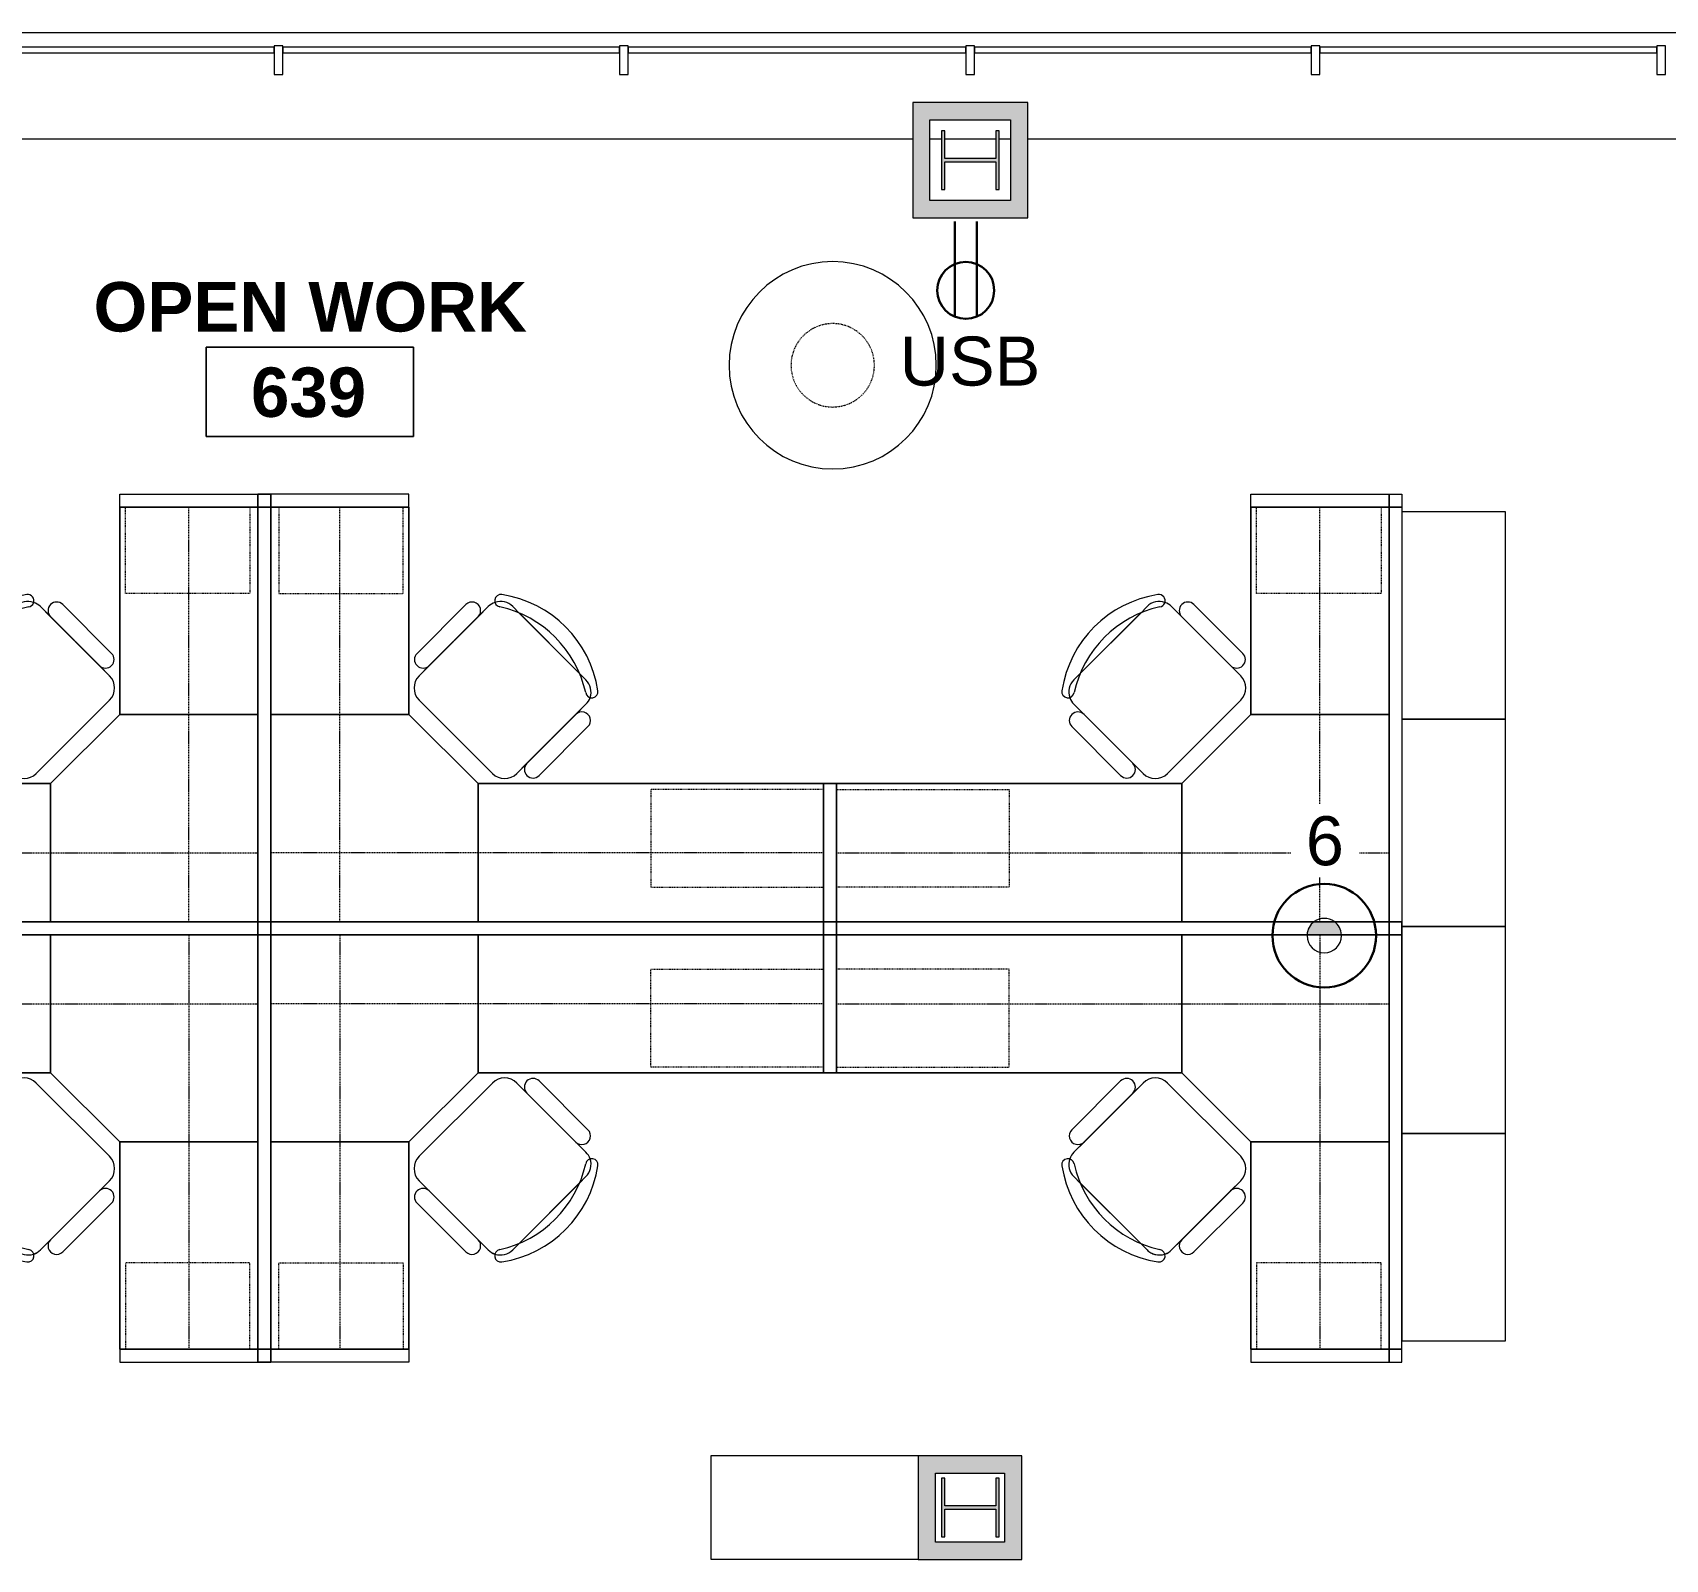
# Model space of a CAD drawing. Header units: inches. Extents: x -1180 to 2011, y -268 to 2143.
# Drawn here: x 860.3 to 1143.9, y 1877.4 to 2142.6 of the extents above; entities that cross this region are included whole.
import ezdxf

# ---------------------------------------------------------------- set-up
doc = ezdxf.new("R2010")
doc.units = ezdxf.units.IN
doc.header["$MEASUREMENT"] = 0
for name, pattern in [('Hidden', [0.28125, 0.1875, -0.09375]), ('Hidden2', [0.140625, 0.09375, -0.046875]), ('Steelcase Hidden Line', [0.117188, 0.078125, -0.039062])]:
    doc.linetypes.add(name, pattern=pattern)
for name, color, linetype, lineweight in [('A-ANNO-NOTE', 131, 'Continuous', 13), ('A-AREA-IDEN', 2, 'Continuous', 9), ('A-DETL-GENF', 92, 'Continuous', 9), ('A-GLAZ-CURT', 52, 'Continuous', 9), ('A-GLAZ-CWMG', 51, 'Continuous', 13), ('A-WALL', 113, 'Continuous', 13), ('A-WALL-PATT', 111, 'Continuous', 13), ('E-ELEC-FIXT', 91, 'Continuous', 9), ('I-FURN', 30, 'Continuous', 9), ('I-FURN-PNLS', 30, 'Continuous', 9), ('I-WALL', 2, 'Continuous', 13), ('S-COLS', 52, 'Continuous', 13)]:
    doc.layers.add(name, color=color, linetype=linetype, lineweight=lineweight)
doc.styles.add('Swis721 Lt BT', font='swissl.ttf', dxfattribs={"height": 8.514638})
doc.styles.add('Swis721 Lt BT_B', font='', dxfattribs={"height": 8.583975})
doc.styles.get('Swis721 Lt BT_B').set_extended_font_data('Swis721 Lt BT', bold=True)

# ---------------------------------------------------------------- blocks, each defined once
blk = doc.blocks.new('HP-Bearing Pile-Column - HP10X57-5580024-6TH FLOOR POWER _ SIGNAL')
at = {"layer": 'S-COLS', "lineweight": 9}
blk.add_hatch(color=7, dxfattribs=at).paths.add_polyline_path([(-5.1, 5), (-5.1, 4.435), (-0.2825, 4.435), (-0.2825, -4.435), (-5.1, -4.435), (-5.1, -5), (5.1, -5), (5.1, -4.435), (0.2825, -4.435), (0.2825, 4.435), (5.1, 4.435), (5.1, 5), (-4.9623, 5)], flags=0)
at = {"layer": 'S-COLS', "color": 8, "lineweight": 20}
for p, q in [((5.1, 5), (-5.1, 5)), ((-5.1, 5), (-5.1, 4.435)), ((-5.1, 4.435), (-0.2825, 4.435)), ((-0.2825, 4.435), (-0.2825, -4.435)), ((0.2825, -4.435), (0.2825, 4.435)), ((0.2825, 4.435), (5.1, 4.435)), ((5.1, 4.435), (5.1, 5)), ((-0.2825, -4.435), (-5.1, -4.435)), ((-5.1, -4.435), (-5.1, -5)), ((-5.1, -5), (5.1, -5)), ((5.1, -4.435), (0.2825, -4.435)), ((5.1, -5), (5.1, -4.435))]:
    blk.add_line(p, q, dxfattribs=at)
blk = doc.blocks.new('System Panel - Glazed-4980337-6TH FLOOR POWER _ SIGNAL')
at = {"layer": 'A-GLAZ-CURT', "lineweight": 13}
for p, q in [((29.25, 1.75), (-29.25, 1.75)), ((-29.25, 1.75), (-29.25, 0.75)), ((-29.25, 0.75), (29.25, 0.75)), ((29.25, 0.75), (29.25, 1.75))]:
    blk.add_line(p, q, dxfattribs=at)
blk = doc.blocks.new('System Panel - Glazed-4980338-6TH FLOOR POWER _ SIGNAL')
at = {"layer": 'A-GLAZ-CURT', "lineweight": 13}
for p, q in [((29.34, 1.75), (-29.34, 1.75)), ((-29.34, 1.75), (-29.34, 0.75)), ((-29.34, 0.75), (29.34, 0.75)), ((29.34, 0.75), (29.34, 1.75))]:
    blk.add_line(p, q, dxfattribs=at)
blk = doc.blocks.new('Rectangular Mullion - 1_5_ x 2_5_ rectangular-4980335-6TH FLOOR POWER _ SIGNAL')
at = {"layer": 'A-GLAZ-CWMG', "lineweight": 20}
for p, q in [((-0.75, 3), (0.75, 3)), ((-0.75, -2), (-0.75, 3)), ((0.75, 3), (0.75, -2)), ((0.75, -2), (-0.75, -2))]:
    blk.add_line(p, q, dxfattribs=at)
blk = doc.blocks.new('F-Workstation - Generic Typical - F-Workstation - Generic Typical-V93-6TH FLOOR POWER _ SIGNAL')
at = {"layer": 'I-FURN'}
for p, q in [((46.62, -25.4), (55.1, -33.89)), ((55.1, -33.89), (46.62, -25.4)), ((46.62, -25.4), (55.1, -33.89)), ((25.76, -38.49), (38.49, -25.76)), ((38.49, -25.76), (25.76, -38.49)), ((25.76, -38.49), (38.49, -25.76)), ((42.73, -25.76), (54.75, -37.78)), ((44.5, -27.53), (42.73, -25.76)), ((42.73, -25.76), (44.5, -27.53)), ((44.5, -27.53), (52.98, -36.01)), ((52.98, -36.01), (44.5, -27.53)), ((52.98, -36.01), (44.5, -27.53)), ((44.5, -27.53), (52.98, -36.01)), ((54.75, -37.78), (52.98, -36.01)), ((52.98, -36.01), (54.75, -37.78)), ((53.57, -43.2), (54.75, -42.02)), ((54.75, -42.02), (53.57, -43.2)), ((37.78, -54.75), (25.76, -42.73)), ((25.76, -42.73), (27.53, -44.5)), ((27.53, -44.5), (25.76, -42.73)), ((36.01, -52.98), (27.53, -44.5)), ((27.53, -44.5), (36.01, -52.98)), ((27.53, -44.5), (36.01, -52.98)), ((36.01, -52.98), (27.53, -44.5)), ((53.65, -43.12), (43.12, -53.65)), ((43.2, -53.57), (53.57, -43.2)), ((53.57, -43.2), (43.2, -53.57)), ((33.89, -55.1), (25.4, -46.62)), ((25.4, -46.62), (33.89, -55.1)), ((33.89, -55.1), (25.4, -46.62)), ((36.01, -52.98), (37.78, -54.75)), ((37.78, -54.75), (36.01, -52.98)), ((42.02, -54.75), (43.2, -53.57)), ((43.2, -53.57), (42.02, -54.75))]:
    blk.add_line(p, q, dxfattribs=at)
for centre, radius, start, end in [((40.61, -27.88), 3, 45, 135), ((40.61, -27.88), 3, 45, 135), ((40.61, -27.88), 3, 45, 135), ((45.56, -26.46), 1.5, 45, 225), ((45.56, -26.46), 1.5, 45, 225), ((45.56, -26.46), 1.5, 45, 225), ((54.04, -34.95), 1.5, 225, 45), ((54.04, -34.95), 1.5, 225, 45), ((54.04, -34.95), 1.5, 225, 45), ((27.88, -40.61), 3, 135, 225), ((27.88, -40.61), 3, 135, 225), ((27.88, -40.61), 3, 135, 225), ((55.77, -39.97), 1.08, 351.1745, 171.1745), ((55.77, -39.97), 1.08, 351.1745, 171.1745), ((55.77, -39.97), 1.08, 351.1745, 171.1745), ((52.63, -39.9), 3, 18.7164, 45), ((52.63, -39.9), 3, 18.6047, 45), ((52.63, -39.9), 3, 18.6047, 45), ((52.63, -39.9), 3, 315, 18.6047), ((52.63, -39.9), 3, 315, 18.6047), ((35.53, -35.53), 19.64, 282.5758, 347.4242), ((35.53, -35.53), 19.64, 282.5758, 347.4242), ((35.53, -35.53), 19.64, 282.5758, 347.4242), ((37.07, -37.07), 20, 278.8255, 351.1745), ((37.07, -37.07), 20, 278.8255, 351.1745), ((37.07, -37.07), 20, 278.8255, 351.1745), ((26.46, -45.56), 1.5, 45, 225), ((26.46, -45.56), 1.5, 45, 225), ((26.46, -45.56), 1.5, 45, 225), ((34.95, -54.04), 1.5, 225, 45), ((34.95, -54.04), 1.5, 225, 45), ((34.95, -54.04), 1.5, 225, 45), ((39.9, -52.63), 3, 225, 251.2836), ((39.9, -52.63), 3, 225, 251.3953), ((39.9, -52.63), 3, 225, 251.3953), ((39.97, -55.77), 1.08, 98.8255, 278.8255), ((39.97, -55.77), 1.08, 98.8255, 278.8255), ((39.97, -55.77), 1.08, 98.8255, 278.8255), ((39.9, -52.63), 3, 251.3953, 315), ((39.9, -52.63), 3, 251.3953, 315)]:
    blk.add_arc(centre, radius, start, end, dxfattribs=at)
at = {"layer": 'I-FURN-PNLS'}
for p, q in [((-2.25, 2.25), (-2.25, 0)), ((0, 2.25), (-2.25, 2.25)), ((-2.25, 0), (0, 0)), ((0, 0), (-2.25, 0)), ((-2.25, 0), (-2.25, -96)), ((0, 0), (0, 2.25)), ((72, 2.25), (0, 2.25)), ((0, 2.25), (0, 0)), ((0, 0), (72, 0)), ((0, -96), (0, 0)), ((0, 0), (0, -36)), ((36, 0), (0, 0)), ((0, 0), (0, -36)), ((36, 0), (0, 0)), ((0, 0), (36, 0)), ((0, -36), (0, 0)), ((72, 0), (36, 0)), ((36, 0), (36, -24)), ((36, -24), (36, 0)), ((36, -24), (36, 0)), ((36, 0), (36, -24)), ((72, 0), (36, 0)), ((36, 0), (36, -24)), ((36, -24), (36, 0)), ((36, 0), (72, 0)), ((72, 2.25), (72, 0)), ((74.25, 2.25), (72, 2.25)), ((72, 0), (72, 2.25)), ((72, -24), (72, 0)), ((72, 0), (74.25, 0)), ((74.25, 0), (72, 0)), ((72, 0), (72, -24)), ((72, -24), (72, 0)), ((72, 0), (72, -24)), ((74.25, 0), (74.25, 2.25)), ((74.25, -24), (74.25, 0)), ((24, -36), (36, -24)), ((24, -36), (36, -24)), ((36, -24), (24, -36)), ((36, -24), (72, -24)), ((36, -24), (72, -24)), ((72, -24), (36, -24)), ((57, -24), (72, -24)), ((72, -24), (74.25, -24)), ((24, -36), (0, -36)), ((0, -36), (0, -96)), ((0, -36), (24, -36)), ((0, -36), (24, -36)), ((24, -36), (0, -36)), ((24, -36), (0, -36)), ((0, -36), (0, -96)), ((0, -96), (0, -36)), ((0, -36), (24, -36)), ((24, -96), (24, -36)), ((24, -96), (24, -36)), ((24, -36), (24, -96)), ((24, -96), (24, -66)), ((-2.25, -96), (-2.25, -98.25)), ((0, -96), (-2.25, -96)), ((-2.25, -96), (0, -96)), ((0, -96), (24, -96)), ((0, -98.25), (0, -96)), ((24, -96), (0, -96)), ((0, -96), (0, -98.25)), ((0, -96), (24, -96)), ((24, -96), (0, -96)), ((24, -98.25), (24, -96)), ((-2.25, -98.25), (0, -98.25)), ((0, -98.25), (24, -98.25))]:
    blk.add_line(p, q, dxfattribs=at)
at = {"layer": 'I-FURN-PNLS', "linetype": 'Hidden'}
for p, q in [((12, -96), (12, 0)), ((0, -12), (72, -12))]:
    blk.add_line(p, q, dxfattribs=at)
at = {"layer": 'I-FURN-PNLS', "linetype": 'Hidden2'}
for p, q in [((57, -1.37), (57, -23)), ((72, -1.37), (57, -1.37)), ((72, -23), (72, -1.37)), ((57, -23), (72, -23)), ((23, -66), (6, -66)), ((6, -66), (6, -96)), ((23, -96), (23, -66)), ((6, -96), (23, -96))]:
    blk.add_line(p, q, dxfattribs=at)
blk = doc.blocks.new('F-Workstation - Generic Typical - F-Workstation - Generic Typical-V96-6TH FLOOR POWER _ SIGNAL')
at = {"layer": 'I-FURN'}
for p, q in [((33.89, 55.1), (25.4, 46.62)), ((33.89, 55.1), (25.4, 46.62)), ((25.4, 46.62), (33.89, 55.1)), ((37.78, 54.75), (25.76, 42.73)), ((37.78, 54.75), (36.01, 52.98)), ((36.01, 52.98), (37.78, 54.75)), ((43.2, 53.57), (42.02, 54.75)), ((42.02, 54.75), (43.2, 53.57)), ((27.53, 44.5), (36.01, 52.98)), ((36.01, 52.98), (27.53, 44.5)), ((36.01, 52.98), (27.53, 44.5)), ((27.53, 44.5), (36.01, 52.98)), ((53.65, 43.12), (43.12, 53.65)), ((53.57, 43.2), (43.2, 53.57)), ((43.2, 53.57), (53.57, 43.2)), ((27.53, 44.5), (25.76, 42.73)), ((25.76, 42.73), (27.53, 44.5)), ((54.75, 42.02), (53.57, 43.2)), ((53.57, 43.2), (54.75, 42.02)), ((25.76, 38.49), (38.49, 25.76)), ((25.76, 38.49), (38.49, 25.76)), ((38.49, 25.76), (25.76, 38.49)), ((42.73, 25.76), (54.75, 37.78)), ((52.98, 36.01), (54.75, 37.78)), ((54.75, 37.78), (52.98, 36.01)), ((52.98, 36.01), (44.5, 27.53)), ((44.5, 27.53), (52.98, 36.01)), ((44.5, 27.53), (52.98, 36.01)), ((52.98, 36.01), (44.5, 27.53)), ((46.62, 25.4), (55.1, 33.89)), ((46.62, 25.4), (55.1, 33.89)), ((55.1, 33.89), (46.62, 25.4)), ((42.73, 25.76), (44.5, 27.53)), ((44.5, 27.53), (42.73, 25.76))]:
    blk.add_line(p, q, dxfattribs=at)
for centre, radius, start, end in [((39.97, 55.77), 1.08, 81.1745, 261.1745), ((39.97, 55.77), 1.08, 81.1745, 261.1745), ((39.97, 55.77), 1.08, 81.1745, 261.1745), ((37.07, 37.07), 20, 8.8255, 81.1745), ((37.07, 37.07), 20, 8.8255, 81.1745), ((37.07, 37.07), 20, 8.8255, 81.1745), ((34.95, 54.04), 1.5, 315, 135), ((34.95, 54.04), 1.5, 315, 135), ((34.95, 54.04), 1.5, 315, 135), ((39.9, 52.63), 3, 108.7164, 135), ((39.9, 52.63), 3, 108.6047, 135), ((39.9, 52.63), 3, 108.6047, 135), ((39.9, 52.63), 3, 45, 108.6047), ((39.9, 52.63), 3, 45, 108.6047), ((35.53, 35.53), 19.64, 12.5758, 77.4242), ((35.53, 35.53), 19.64, 12.5758, 77.4242), ((35.53, 35.53), 19.64, 12.5758, 77.4242), ((26.46, 45.56), 1.5, 135, 315), ((26.46, 45.56), 1.5, 135, 315), ((26.46, 45.56), 1.5, 135, 315), ((27.88, 40.61), 3, 135, 225), ((27.88, 40.61), 3, 135, 225), ((27.88, 40.61), 3, 135, 225), ((55.77, 39.97), 1.08, 188.8255, 8.8255), ((55.77, 39.97), 1.08, 188.8255, 8.8255), ((55.77, 39.97), 1.08, 188.8255, 8.8255), ((52.63, 39.9), 3, 341.3953, 45), ((52.63, 39.9), 3, 341.3953, 45), ((52.63, 39.9), 3, 315, 341.2836), ((52.63, 39.9), 3, 315, 341.3953), ((52.63, 39.9), 3, 315, 341.3953), ((54.04, 34.95), 1.5, 315, 135), ((54.04, 34.95), 1.5, 315, 135), ((54.04, 34.95), 1.5, 315, 135), ((40.61, 27.88), 3, 225, 315), ((40.61, 27.88), 3, 225, 315), ((40.61, 27.88), 3, 225, 315), ((45.56, 26.46), 1.5, 135, 315), ((45.56, 26.46), 1.5, 135, 315), ((45.56, 26.46), 1.5, 135, 315)]:
    blk.add_arc(centre, radius, start, end, dxfattribs=at)
at = {"layer": 'I-FURN-PNLS'}
for p, q in [((-2.25, 96), (-2.25, 98.25)), ((-2.25, 98.25), (0, 98.25)), ((0, 98.25), (0, 96)), ((0, 96), (0, 98.25)), ((0, 98.25), (24, 98.25)), ((24, 98.25), (24, 96)), ((0, 96), (-2.25, 96)), ((-2.25, 96), (0, 96)), ((-2.25, 0), (-2.25, 96)), ((0, 36), (0, 96)), ((0, 96), (24, 96)), ((0, 96), (0, 0)), ((24, 96), (0, 96)), ((24, 96), (0, 96)), ((0, 96), (0, 36)), ((0, 36), (0, 96)), ((0, 96), (24, 96)), ((24, 96), (24, 36)), ((24, 96), (24, 66)), ((24, 36), (24, 96)), ((24, 96), (24, 36)), ((24, 36), (0, 36)), ((0, 0), (0, 36)), ((0, 36), (24, 36)), ((24, 36), (0, 36)), ((0, 36), (0, 0)), ((0, 0), (0, 36)), ((0, 36), (24, 36)), ((0, 36), (24, 36)), ((24, 36), (0, 36)), ((24, 36), (36, 24)), ((36, 24), (24, 36)), ((24, 36), (36, 24)), ((36, 0), (36, 24)), ((36, 24), (72, 24)), ((36, 24), (36, 0)), ((36, 0), (36, 24)), ((36, 24), (36, 0)), ((72, 24), (36, 24)), ((36, 24), (36, 0)), ((36, 0), (36, 24)), ((36, 24), (72, 24)), ((57, 24), (72, 24)), ((72, 24), (72, 0)), ((72, 24), (74.25, 24)), ((72, 0), (72, 24)), ((72, 0), (72, 24)), ((72, 24), (72, 0)), ((74.25, 24), (74.25, 0)), ((-2.25, -2.25), (-2.25, 0)), ((-2.25, 0), (0, 0)), ((0, 0), (-2.25, 0)), ((0, -2.25), (-2.25, -2.25)), ((0, 0), (0, -2.25)), ((0, -2.25), (0, 0)), ((0, 0), (72, 0)), ((36, 0), (0, 0)), ((0, 0), (36, 0)), ((36, 0), (0, 0)), ((72, -2.25), (0, -2.25)), ((72, 0), (36, 0)), ((36, 0), (72, 0)), ((72, 0), (36, 0)), ((72, -2.25), (72, 0)), ((72, 0), (74.25, 0)), ((72, 0), (72, -2.25)), ((74.25, 0), (72, 0)), ((74.25, -2.25), (72, -2.25)), ((74.25, 0), (74.25, -2.25))]:
    blk.add_line(p, q, dxfattribs=at)
at = {"layer": 'I-FURN-PNLS', "linetype": 'Hidden2'}
for p, q in [((6, 96), (23, 96)), ((6, 66), (6, 96)), ((23, 96), (23, 66)), ((23, 66), (6, 66)), ((57, 1.37), (57, 23)), ((57, 23), (72, 23)), ((72, 23), (72, 1.37)), ((72, 1.37), (57, 1.37))]:
    blk.add_line(p, q, dxfattribs=at)
at = {"layer": 'I-FURN-PNLS', "linetype": 'Hidden'}
for p, q in [((12, 96), (12, 0)), ((0, 12), (72, 12))]:
    blk.add_line(p, q, dxfattribs=at)
blk = doc.blocks.new('F-Workstation - Generic Typical - F-Workstation - Generic Typical-V112-6TH FLOOR POWER _ SIGNAL')
at = {"layer": 'I-FURN'}
for p, q in [((46.62, -25.4), (55.1, -33.89)), ((55.1, -33.89), (46.62, -25.4)), ((46.62, -25.4), (55.1, -33.89)), ((25.76, -38.49), (38.49, -25.76)), ((38.49, -25.76), (25.76, -38.49)), ((25.76, -38.49), (38.49, -25.76)), ((42.73, -25.76), (54.75, -37.78)), ((44.5, -27.53), (42.73, -25.76)), ((42.73, -25.76), (44.5, -27.53)), ((44.5, -27.53), (52.98, -36.01)), ((52.98, -36.01), (44.5, -27.53)), ((52.98, -36.01), (44.5, -27.53)), ((44.5, -27.53), (52.98, -36.01)), ((54.75, -37.78), (52.98, -36.01)), ((52.98, -36.01), (54.75, -37.78)), ((53.57, -43.2), (54.75, -42.02)), ((54.75, -42.02), (53.57, -43.2)), ((37.78, -54.75), (25.76, -42.73)), ((25.76, -42.73), (27.53, -44.5)), ((27.53, -44.5), (25.76, -42.73)), ((36.01, -52.98), (27.53, -44.5)), ((27.53, -44.5), (36.01, -52.98)), ((27.53, -44.5), (36.01, -52.98)), ((36.01, -52.98), (27.53, -44.5)), ((53.65, -43.12), (43.12, -53.65)), ((43.2, -53.57), (53.57, -43.2)), ((53.57, -43.2), (43.2, -53.57)), ((33.89, -55.1), (25.4, -46.62)), ((25.4, -46.62), (33.89, -55.1)), ((33.89, -55.1), (25.4, -46.62)), ((36.01, -52.98), (37.78, -54.75)), ((37.78, -54.75), (36.01, -52.98)), ((42.02, -54.75), (43.2, -53.57)), ((43.2, -53.57), (42.02, -54.75))]:
    blk.add_line(p, q, dxfattribs=at)
for centre, radius, start, end in [((40.61, -27.88), 3, 45, 135), ((40.61, -27.88), 3, 45, 135), ((40.61, -27.88), 3, 45, 135), ((45.56, -26.46), 1.5, 45, 225), ((45.56, -26.46), 1.5, 45, 225), ((45.56, -26.46), 1.5, 45, 225), ((54.04, -34.95), 1.5, 225, 45), ((54.04, -34.95), 1.5, 225, 45), ((54.04, -34.95), 1.5, 225, 45), ((27.88, -40.61), 3, 135, 225), ((27.88, -40.61), 3, 135, 225), ((27.88, -40.61), 3, 135, 225), ((55.77, -39.97), 1.08, 351.1745, 171.1745), ((55.77, -39.97), 1.08, 351.1745, 171.1745), ((55.77, -39.97), 1.08, 351.1745, 171.1745), ((52.63, -39.9), 3, 18.7164, 45), ((52.63, -39.9), 3, 18.6047, 45), ((52.63, -39.9), 3, 18.6047, 45), ((52.63, -39.9), 3, 315, 18.6047), ((52.63, -39.9), 3, 345, 18.6047), ((35.53, -35.53), 19.64, 282.5758, 347.4242), ((35.53, -35.53), 19.64, 282.5758, 347.4242), ((35.53, -35.53), 19.64, 282.5758, 347.4242), ((37.07, -37.07), 20, 278.8255, 351.1745), ((37.07, -37.07), 20, 278.8255, 351.1745), ((37.07, -37.07), 20, 278.8255, 351.1745), ((52.63, -39.9), 3, 315, 330), ((52.63, -39.9), 3, 330, 345), ((26.46, -45.56), 1.5, 45, 225), ((26.46, -45.56), 1.5, 45, 225), ((26.46, -45.56), 1.5, 45, 225), ((34.95, -54.04), 1.5, 225, 45), ((34.95, -54.04), 1.5, 225, 45), ((34.95, -54.04), 1.5, 225, 45), ((39.9, -52.63), 3, 225, 251.2836), ((39.9, -52.63), 3, 225, 251.3953), ((39.9, -52.63), 3, 225, 251.3953), ((39.97, -55.77), 1.08, 98.8255, 278.8255), ((39.97, -55.77), 1.08, 98.8255, 278.8255), ((39.97, -55.77), 1.08, 98.8255, 278.8255), ((39.9, -52.63), 3, 251.3953, 315), ((39.9, -52.63), 3, 251.3953, 315)]:
    blk.add_arc(centre, radius, start, end, dxfattribs=at)
at = {"layer": 'I-FURN-PNLS'}
for p, q in [((-2.25, 2.25), (-2.25, 0)), ((0, 2.25), (-2.25, 2.25)), ((-2.25, 0), (0, 0)), ((0, 0), (-2.25, 0)), ((-2.25, 0), (-2.25, -96)), ((0, 0), (0, 2.25)), ((72, 2.25), (0, 2.25)), ((0, 2.25), (0, 0)), ((0, 0), (72, 0)), ((0, -96), (0, 0)), ((0, 0), (0, -36)), ((36, 0), (0, 0)), ((0, 0), (0, -36)), ((36, 0), (0, 0)), ((0, 0), (36, 0)), ((0, -36), (0, 0)), ((72, 0), (36, 0)), ((36, 0), (36, -24)), ((36, -24), (36, 0)), ((36, -24), (36, 0)), ((36, 0), (36, -24)), ((72, 0), (36, 0)), ((36, 0), (36, -24)), ((36, -24), (36, 0)), ((36, 0), (72, 0)), ((72, 2.25), (72, 0)), ((74.25, 2.25), (72, 2.25)), ((72, 0), (72, 2.25)), ((72, -24), (72, 0)), ((72, 0), (74.25, 0)), ((74.25, 0), (72, 0)), ((72, 0), (72, -24)), ((72, -24), (72, 0)), ((72, 0), (72, -24)), ((74.25, 0), (74.25, 2.25)), ((74.25, -24), (74.25, 0)), ((24, -36), (36, -24)), ((24, -36), (36, -24)), ((36, -24), (24, -36)), ((36, -24), (72, -24)), ((36, -24), (72, -24)), ((72, -24), (36, -24)), ((57, -24), (72, -24)), ((72, -24), (74.25, -24)), ((24, -36), (0, -36)), ((0, -36), (0, -96)), ((0, -36), (24, -36)), ((0, -36), (24, -36)), ((24, -36), (0, -36)), ((24, -36), (0, -36)), ((0, -36), (0, -96)), ((0, -96), (0, -36)), ((0, -36), (24, -36)), ((24, -96), (24, -36)), ((24, -96), (24, -36)), ((24, -36), (24, -96)), ((24, -96), (24, -66)), ((-2.25, -96), (-2.25, -98.25)), ((0, -96), (-2.25, -96)), ((-2.25, -96), (0, -96)), ((0, -96), (24, -96)), ((0, -98.25), (0, -96)), ((24, -96), (0, -96)), ((0, -96), (0, -98.25)), ((0, -96), (24, -96)), ((24, -96), (0, -96)), ((24, -98.25), (24, -96)), ((-2.25, -98.25), (0, -98.25)), ((0, -98.25), (24, -98.25))]:
    blk.add_line(p, q, dxfattribs=at)
at = {"layer": 'I-FURN-PNLS', "linetype": 'Hidden'}
for p, q in [((12, -96), (12, 0)), ((0, -12), (72, -12))]:
    blk.add_line(p, q, dxfattribs=at)
at = {"layer": 'I-FURN-PNLS', "linetype": 'Hidden2'}
for p, q in [((57, -1.37), (57, -23)), ((72, -1.37), (57, -1.37)), ((72, -23), (72, -1.37)), ((57, -23), (72, -23)), ((23, -66), (6, -66)), ((6, -66), (6, -96)), ((23, -96), (23, -66)), ((6, -96), (23, -96))]:
    blk.add_line(p, q, dxfattribs=at)
blk = doc.blocks.new('F-Workstation - Generic Typical - F-Workstation - Generic Typical-V105-6TH FLOOR POWER _ SIGNAL')
at = {"layer": 'I-FURN'}
for p, q in [((33.89, 55.1), (25.4, 46.62)), ((33.89, 55.1), (25.4, 46.62)), ((25.4, 46.62), (33.89, 55.1)), ((37.78, 54.75), (25.76, 42.73)), ((37.78, 54.75), (36.01, 52.98)), ((36.01, 52.98), (37.78, 54.75)), ((43.2, 53.57), (42.02, 54.75)), ((42.02, 54.75), (43.2, 53.57)), ((27.53, 44.5), (36.01, 52.98)), ((36.01, 52.98), (27.53, 44.5)), ((36.01, 52.98), (27.53, 44.5)), ((27.53, 44.5), (36.01, 52.98)), ((53.65, 43.12), (43.12, 53.65)), ((53.57, 43.2), (43.2, 53.57)), ((43.2, 53.57), (53.57, 43.2)), ((27.53, 44.5), (25.76, 42.73)), ((25.76, 42.73), (27.53, 44.5)), ((54.75, 42.02), (53.57, 43.2)), ((53.57, 43.2), (54.75, 42.02)), ((25.76, 38.49), (38.49, 25.76)), ((25.76, 38.49), (38.49, 25.76)), ((38.49, 25.76), (25.76, 38.49)), ((42.73, 25.76), (54.75, 37.78)), ((52.98, 36.01), (54.75, 37.78)), ((54.75, 37.78), (52.98, 36.01)), ((52.98, 36.01), (44.5, 27.53)), ((44.5, 27.53), (52.98, 36.01)), ((44.5, 27.53), (52.98, 36.01)), ((52.98, 36.01), (44.5, 27.53)), ((46.62, 25.4), (55.1, 33.89)), ((46.62, 25.4), (55.1, 33.89)), ((55.1, 33.89), (46.62, 25.4)), ((42.73, 25.76), (44.5, 27.53)), ((44.5, 27.53), (42.73, 25.76))]:
    blk.add_line(p, q, dxfattribs=at)
for centre, radius, start, end in [((39.97, 55.77), 1.08, 81.1745, 261.1745), ((39.97, 55.77), 1.08, 81.1745, 261.1745), ((39.97, 55.77), 1.08, 81.1745, 261.1745), ((37.07, 37.07), 20, 8.8255, 81.1745), ((37.07, 37.07), 20, 8.8255, 81.1745), ((37.07, 37.07), 20, 8.8255, 81.1745), ((34.95, 54.04), 1.5, 315, 135), ((34.95, 54.04), 1.5, 315, 135), ((34.95, 54.04), 1.5, 315, 135), ((39.9, 52.63), 3, 108.7164, 135), ((39.9, 52.63), 3, 108.6047, 135), ((39.9, 52.63), 3, 108.6047, 135), ((39.9, 52.63), 3, 45, 108.6047), ((39.9, 52.63), 3, 45, 108.6047), ((35.53, 35.53), 19.64, 12.5758, 77.4242), ((35.53, 35.53), 19.64, 12.5758, 77.4242), ((35.53, 35.53), 19.64, 12.5758, 77.4242), ((26.46, 45.56), 1.5, 135, 315), ((26.46, 45.56), 1.5, 135, 315), ((26.46, 45.56), 1.5, 135, 315), ((27.88, 40.61), 3, 135, 225), ((27.88, 40.61), 3, 135, 225), ((27.88, 40.61), 3, 135, 225), ((55.77, 39.97), 1.08, 188.8255, 8.8255), ((55.77, 39.97), 1.08, 188.8255, 8.8255), ((55.77, 39.97), 1.08, 188.8255, 8.8255), ((52.63, 39.9), 3, 341.3953, 45), ((52.63, 39.9), 3, 341.3953, 45), ((52.63, 39.9), 3, 315, 341.2836), ((52.63, 39.9), 3, 315, 341.3953), ((52.63, 39.9), 3, 315, 341.3953), ((54.04, 34.95), 1.5, 315, 135), ((54.04, 34.95), 1.5, 315, 135), ((54.04, 34.95), 1.5, 315, 135), ((40.61, 27.88), 3, 225, 315), ((40.61, 27.88), 3, 225, 315), ((40.61, 27.88), 3, 225, 315), ((45.56, 26.46), 1.5, 135, 315), ((45.56, 26.46), 1.5, 135, 315), ((45.56, 26.46), 1.5, 135, 315)]:
    blk.add_arc(centre, radius, start, end, dxfattribs=at)
at = {"layer": 'I-FURN-PNLS'}
for p, q in [((-2.25, 96), (-2.25, 98.25)), ((-2.25, 98.25), (0, 98.25)), ((0, 98.25), (0, 96)), ((0, 96), (0, 98.25)), ((0, 98.25), (24, 98.25)), ((24, 98.25), (24, 96)), ((0, 96), (-2.25, 96)), ((-2.25, 96), (0, 96)), ((-2.25, 0), (-2.25, 96)), ((0, 36), (0, 96)), ((0, 96), (24, 96)), ((0, 96), (0, 0)), ((24, 96), (0, 96)), ((24, 96), (0, 96)), ((0, 96), (0, 36)), ((0, 36), (0, 96)), ((0, 96), (24, 96)), ((24, 96), (24, 36)), ((24, 96), (24, 66)), ((24, 36), (24, 96)), ((24, 96), (24, 36)), ((24, 36), (0, 36)), ((0, 0), (0, 36)), ((0, 36), (24, 36)), ((24, 36), (0, 36)), ((0, 36), (0, 0)), ((0, 0), (0, 36)), ((0, 36), (24, 36)), ((0, 36), (24, 36)), ((24, 36), (0, 36)), ((24, 36), (36, 24)), ((36, 24), (24, 36)), ((24, 36), (36, 24)), ((36, 0), (36, 24)), ((36, 24), (72, 24)), ((36, 24), (36, 0)), ((36, 0), (36, 24)), ((36, 24), (36, 0)), ((72, 24), (36, 24)), ((36, 24), (36, 0)), ((36, 0), (36, 24)), ((36, 24), (72, 24)), ((57, 24), (72, 24)), ((72, 24), (72, 0)), ((72, 24), (74.25, 24)), ((72, 0), (72, 24)), ((72, 0), (72, 24)), ((72, 24), (72, 0)), ((74.25, 24), (74.25, 0)), ((-2.25, -2.25), (-2.25, 0)), ((-2.25, 0), (0, 0)), ((0, 0), (-2.25, 0)), ((0, -2.25), (-2.25, -2.25)), ((0, 0), (0, -2.25)), ((0, -2.25), (0, 0)), ((0, 0), (72, 0)), ((36, 0), (0, 0)), ((0, 0), (36, 0)), ((36, 0), (0, 0)), ((72, -2.25), (0, -2.25)), ((72, 0), (36, 0)), ((36, 0), (72, 0)), ((72, 0), (36, 0)), ((72, -2.25), (72, 0)), ((72, 0), (74.25, 0)), ((72, 0), (72, -2.25)), ((74.25, 0), (72, 0)), ((74.25, -2.25), (72, -2.25)), ((74.25, 0), (74.25, -2.25))]:
    blk.add_line(p, q, dxfattribs=at)
at = {"layer": 'I-FURN-PNLS', "linetype": 'Hidden2'}
for p, q in [((6, 96), (23, 96)), ((6, 66), (6, 96)), ((23, 96), (23, 66)), ((23, 66), (6, 66)), ((57, 1.37), (57, 23)), ((57, 23), (72, 23)), ((72, 23), (72, 1.37)), ((72, 1.37), (57, 1.37))]:
    blk.add_line(p, q, dxfattribs=at)
at = {"layer": 'I-FURN-PNLS', "linetype": 'Hidden'}
for p, q in [((12, 96), (12, 0)), ((0, 12), (72, 12))]:
    blk.add_line(p, q, dxfattribs=at)
blk = doc.blocks.new('F-Lateral File - 2 Drawers x 18_D x 36_W-5221991-6TH FLOOR POWER _ SIGNAL')
at = {"layer": 'I-FURN-PNLS'}
for p, q in [((16.8, 8.2), (-19.2, 8.2)), ((-19.2, 8.2), (-19.2, -9.8)), ((16.8, -9.8), (16.8, 8.2)), ((-19.2, -9.8), (16.8, -9.8))]:
    blk.add_line(p, q, dxfattribs=at)
blk = doc.blocks.new('PS - System Furniture Poke-Thru - 120V-V122-6TH FLOOR POWER _ SIGNAL')
at = {"layer": 'E-ELEC-FIXT'}
blk.add_hatch(color=256, dxfattribs=at).paths.add_polyline_path([(2.73, 0.17), (2.98, 0.17), (2.9, 0.78), (2.6, 1.5), (2.12, 2.12), (1.74, 2.42), (-1.74, 2.42), (-2.12, 2.12), (-2.6, 1.5), (-2.9, 0.78), (-2.98, 0.17), (0.62, 0.17)], flags=0)
at = {"layer": 'A-DETL-GENF'}
for start, end in [(54.2601, 125.7399), (125.7399, 176.8001), (176.8001, 180), (180, 360), (3.1999, 54.2601), (360, 3.1999)]:
    blk.add_arc((0, 0), 3, start, end, dxfattribs=at)
blk = doc.blocks.new('F-Lateral File - 2 Drawers x 18_D x 36_W-V126-6TH FLOOR POWER _ SIGNAL')
at = {"layer": 'I-FURN-PNLS'}
for p, q in [((16.8, 8.2), (-19.2, 8.2)), ((16.8, -9.8), (16.8, 8.2)), ((-19.2, -9.8), (16.8, -9.8))]:
    blk.add_line(p, q, dxfattribs=at)
blk = doc.blocks.new('Steelcase Coalesse - Host - Table - Round - 36_-5503981-6TH FLOOR POWER _ SIGNAL')
at = {"layer": 'I-FURN'}
for start, end in [(360, 180), (180, 0)]:
    blk.add_arc((-26.14, -21.68), 18, start, end, dxfattribs=at)
at = {"layer": 'I-FURN', "linetype": 'Steelcase Hidden Line'}
for start, end in [(0, 180), (180, 360)]:
    blk.add_arc((-26.14, -21.68), 7.25, start, end, dxfattribs=at)
blk = doc.blocks.new('Room Tag - Room Name and Number-3379422-6TH FLOOR POWER _ SIGNAL')
at = {"layer": 'A-AREA-IDEN'}
for p, q in [((-0.1881, -0.1636), (-0.1881, -0.0018)), ((-0.1881, -0.0018), (0.1869, -0.0018)), ((0.1869, -0.0018), (-0.1881, -0.0018)), ((-0.1881, -0.0018), (-0.1881, -0.1636)), ((0.1869, -0.0018), (0.1869, -0.1636)), ((0.1869, -0.1636), (0.1869, -0.0018)), ((0.1869, -0.1636), (-0.1881, -0.1636)), ((-0.1881, -0.1636), (0.1869, -0.1636))]:
    blk.add_line(p, q, dxfattribs=at)

msp = doc.modelspace()

# ---------------------------------------------------------------- hatches: boundary and pattern name
at = {"layer": 'A-WALL-PATT', "lineweight": 9}
for points in [[(1016.15, 2110.46), (1016.15, 2130.46), (1013.15, 2130.46), (1013.15, 2110.46)], [(1023.9, 2127.46), (1033.15, 2127.46), (1033.15, 2130.46), (1016.15, 2130.46), (1016.15, 2127.46), (1022.4, 2127.46)], [(1031.07, 2110.46), (1033.15, 2110.46), (1033.15, 2127.46), (1030.15, 2127.46), (1030.15, 2110.46)], [(1016.15, 2110.46), (1030.15, 2110.46), (1030.15, 2113.46), (1016.15, 2113.46)], [(1017.11, 1877.42), (1017.11, 1895.42), (1014.11, 1895.42), (1014.11, 1877.42)], [(1029.11, 1892.42), (1032.11, 1892.42), (1032.11, 1895.42), (1017.11, 1895.42), (1017.11, 1892.42)], [(1029.11, 1877.42), (1032.11, 1877.42), (1032.11, 1892.42), (1029.11, 1892.42), (1029.11, 1880.42)], [(1029.11, 1877.42), (1029.11, 1880.42), (1017.11, 1880.42), (1017.11, 1877.42)]]:
    msp.add_hatch(color=7, dxfattribs=at).paths.add_polyline_path(points, flags=0)

# ---------------------------------------------------------------- linework, layer by layer
at = {"layer": 'A-ANNO-NOTE', "lineweight": 30}
for p, q in [((1020.45, 2109.81), (1020.45, 2093.28)), ((1024.28, 2109.81), (1024.28, 2093.28))]:
    msp.add_line(p, q, dxfattribs=at)
for centre, radius in [((1022.37, 2097.84), 4.95), ((1084.64, 1985.76), 9)]:
    msp.add_circle(centre, radius, dxfattribs=at)
at = {"layer": 'A-WALL', "lineweight": 9}
for p, q in [((-957.72, 2142.61), (1201.64, 2142.61)), ((1013.15, 2124.11), (672.97, 2124.11)), ((1018.15, 2124.11), (1016.15, 2124.11)), ((1027.58, 2124.11), (1018.71, 2124.11)), ((1030.15, 2124.11), (1028.15, 2124.11)), ((1193.15, 2124.11), (1033.15, 2124.11))]:
    msp.add_line(p, q, dxfattribs=at)
at = {"layer": 'I-WALL', "color": 8, "lineweight": 20}
for p, q in [((1013.15, 2130.46), (1013.15, 2110.46)), ((1033.15, 2130.46), (1013.15, 2130.46)), ((1033.15, 2110.46), (1033.15, 2130.46)), ((1016.15, 2113.46), (1016.15, 2127.46)), ((1016.15, 2127.46), (1030.15, 2127.46)), ((1030.15, 2127.46), (1030.15, 2113.46)), ((1030.15, 2113.46), (1016.15, 2113.46)), ((1013.15, 2110.46), (1033.15, 2110.46)), ((1014.11, 1895.42), (1014.11, 1877.42)), ((1032.11, 1895.42), (1014.11, 1895.42)), ((1032.11, 1877.42), (1032.11, 1895.42)), ((1017.11, 1880.42), (1017.11, 1892.42)), ((1017.11, 1892.42), (1029.11, 1892.42)), ((1029.11, 1892.42), (1029.11, 1880.42)), ((1029.11, 1880.42), (1017.11, 1880.42)), ((1014.11, 1877.42), (1032.11, 1877.42))]:
    msp.add_line(p, q, dxfattribs=at)

# ---------------------------------------------------------------- block references
at = {"layer": 'A-AREA-IDEN', "xscale": 95.99999999999994, "yscale": 95.99999999999994, "zscale": 95.99999999999994}
msp.add_blockref('Room Tag - Room Name and Number-3379422-6TH FLOOR POWER _ SIGNAL', (908.49, 2088.14), dxfattribs=at)
at = {"layer": 'A-GLAZ-CURT'}
for name, p in [('System Panel - Glazed-4980337-6TH FLOOR POWER _ SIGNAL', (872.97, 2138.33)), ('System Panel - Glazed-4980337-6TH FLOOR POWER _ SIGNAL', (932.97, 2138.33)), ('System Panel - Glazed-4980338-6TH FLOOR POWER _ SIGNAL', (993.06, 2138.33)), ('System Panel - Glazed-4980337-6TH FLOOR POWER _ SIGNAL', (1053.15, 2138.33)), ('System Panel - Glazed-4980337-6TH FLOOR POWER _ SIGNAL', (1113.15, 2138.33))]:
    msp.add_blockref(name, p, dxfattribs=at)
at = {"layer": 'A-GLAZ-CWMG', "lineweight": 9, "extrusion": (0, 0, -1), "rotation": 180}
for p in [(-902.97, 2138.33), (-962.97, 2138.33), (-1023.15, 2138.33), (-1083.15, 2138.33), (-1143.15, 2138.33)]:
    msp.add_blockref('Rectangular Mullion - 1_5_ x 2_5_ rectangular-4980335-6TH FLOOR POWER _ SIGNAL', p, dxfattribs=at)
at = {"layer": 'E-ELEC-FIXT'}
msp.add_blockref('PS - System Furniture Poke-Thru - 120V-V122-6TH FLOOR POWER _ SIGNAL', (1084.65, 1985.76), dxfattribs=at)
at = {"layer": 'I-FURN'}
msp.add_blockref('Steelcase Coalesse - Host - Table - Round - 36_-5503981-6TH FLOOR POWER _ SIGNAL', (1025.4, 2106.51), dxfattribs=at)
at = {"layer": 'I-FURN-PNLS'}
for name, p, rotation in [('F-Workstation - Generic Typical - F-Workstation - Generic Typical-V96-6TH FLOOR POWER _ SIGNAL', (899.4, 1988.17), 89.99999999999957), ('F-Workstation - Generic Typical - F-Workstation - Generic Typical-V93-6TH FLOOR POWER _ SIGNAL', (901.65, 1988.17), 89.9999999999981), ('F-Workstation - Generic Typical - F-Workstation - Generic Typical-V105-6TH FLOOR POWER _ SIGNAL', (1095.9, 1988.17), 89.99999999999957), ('F-Lateral File - 2 Drawers x 18_D x 36_W-5221991-6TH FLOOR POWER _ SIGNAL', (1107.94, 2040.17), 269.9999999999998), ('F-Lateral File - 2 Drawers x 18_D x 36_W-5221991-6TH FLOOR POWER _ SIGNAL', (1107.94, 2004.17), 269.9999999999998), ('F-Workstation - Generic Typical - F-Workstation - Generic Typical-V93-6TH FLOOR POWER _ SIGNAL', (899.4, 1985.92), 269.9999999999993), ('F-Workstation - Generic Typical - F-Workstation - Generic Typical-V96-6TH FLOOR POWER _ SIGNAL', (901.65, 1985.92), 270.0000000000007), ('F-Workstation - Generic Typical - F-Workstation - Generic Typical-V112-6TH FLOOR POWER _ SIGNAL', (1095.9, 1985.92), 269.9999999999993), ('F-Lateral File - 2 Drawers x 18_D x 36_W-5221991-6TH FLOOR POWER _ SIGNAL', (1107.94, 1968.17), 269.9999999999998), ('F-Lateral File - 2 Drawers x 18_D x 36_W-5221991-6TH FLOOR POWER _ SIGNAL', (1107.94, 1932.17), 269.9999999999998), ('F-Lateral File - 2 Drawers x 18_D x 36_W-V126-6TH FLOOR POWER _ SIGNAL', (994.91, 1885.63), 180)]:
    msp.add_blockref(name, p, dxfattribs=dict(at, rotation=rotation))
at = {"layer": 'S-COLS', "lineweight": 9, "rotation": 89.99999999999991}
for p in [(1023.15, 2120.46), (1023.15, 1886.42)]:
    msp.add_blockref('HP-Bearing Pile-Column - HP10X57-5580024-6TH FLOOR POWER _ SIGNAL', p, dxfattribs=at)

# ---------------------------------------------------------------- texts
at = {"layer": 'A-ANNO-NOTE', "lineweight": 9, "insert": (1023.1, 2089.82), "char_height": 8.515, "width": 27.648, "attachment_point": 2, "line_spacing_factor": 1.00667, "style": 'Swis721 Lt BT'}
msp.add_mtext('USB', dxfattribs=at)
at = {"layer": 'A-AREA-IDEN', "char_height": 8.584, "attachment_point": 2, "line_spacing_factor": 0.998538, "style": 'Swis721 Lt BT_B'}
for s, insert, width in [('OPEN WORK', (908.5, 2099.28), 84.132), ('639', (908.21, 2084.45), 23.004)]:
    msp.add_mtext(s, dxfattribs=dict(at, insert=insert, width=width))

# ---------------------------------------------------------------- next in the draw order: texts
at = {"layer": 'A-ANNO-NOTE', "lineweight": 9, "insert": (1084.75, 2006.5), "char_height": 8.51, "width": 7.56, "attachment_point": 2, "line_spacing_factor": 1.00667, "style": 'Swis721 Lt BT', "bg_fill": 3, "box_fill_scale": 1.25, "bg_fill_color": 0, "bg_fill_transparency": 0}
msp.add_mtext('6', dxfattribs=at)

doc.saveas('drawing.dxf')
